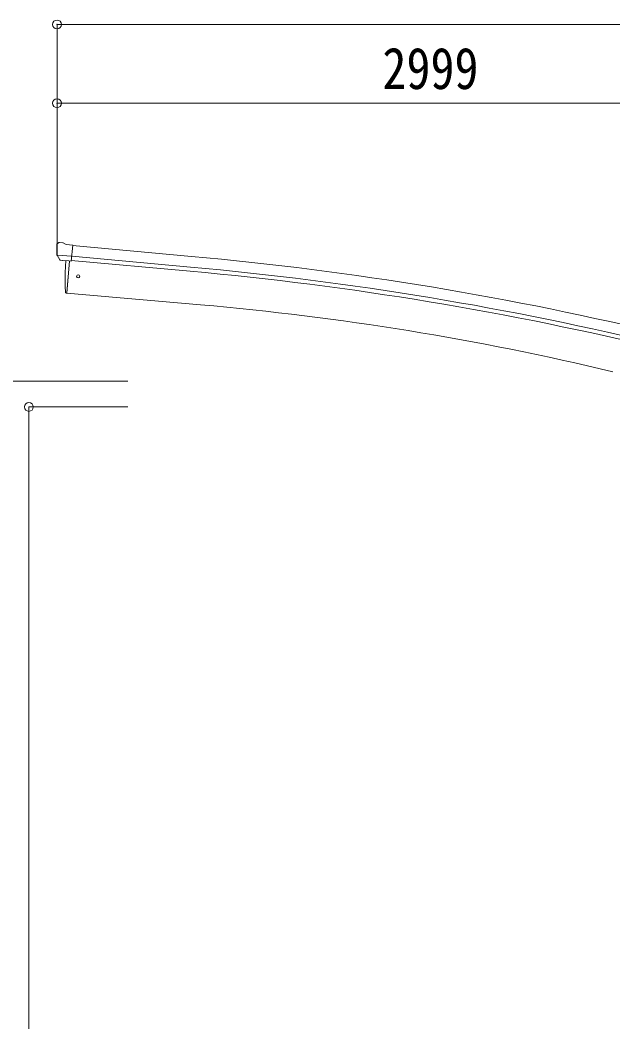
# Model space of a CAD drawing. Units: millimetres at full size. Extents: x -9783 to 9892, y -6828 to 6752.
# Drawn here: x -7486 to -5104, y -4220 to -198 of the extents above; entities that cross this region are included whole.
import ezdxf
from ezdxf.enums import TextEntityAlignment as Align

# ---------------------------------------------------------------- set-up
doc = ezdxf.new("R2010")
doc.units = ezdxf.units.MM
doc.header["$LTSCALE"] = 35
doc.header["$PDMODE"] = 32
doc.header["$PDSIZE"] = 35
for name, color, linetype, lineweight in [('0-1_本体', 4, 'Continuous', 9), ('0-2_部品', 7, 'Continuous', 9), ('0-A_寸法', 6, 'Continuous', 9)]:
    doc.layers.add(name, color=color, linetype=linetype, lineweight=lineweight)
doc.styles.add('ＭＳ ゴシック', font='')
doc.styles.get('ＭＳ ゴシック').set_extended_font_data('MS Gothic')

msp = doc.modelspace()

# ---------------------------------------------------------------- linework, layer by layer
at = {"layer": '0-1_本体'}
for p, q in [((-6797.3, -1146.85), (-7274.63, -1103.8)), ((-7287.08, -1165.79), (-7298.33, -1294.39)), ((-6802.68, -1206.61), (-7279.86, -1163.58)), ((-6801.17, -1189.84), (-7278.34, -1146.8)), ((-7298.33, -1294.39), (-6760.38, -1341.45))]:
    msp.add_line(p, q, dxfattribs=at)
for centre, radius, start, end in [((-7973.35, -14200.88), 13106.9, 76.35206, 84.85206), ((-7973.35, -14200.88), 13063.74, 76.35206, 84.85206), ((-7973.35, -14200.88), 13046.9, 76.35206, 84.85206), ((-7738.99, -12604.1), 11305.08, 76.52357, 85.03409)]:
    msp.add_arc(centre, radius, start, end, dxfattribs=at)
at = {"layer": '0-2_部品'}
for p, q in [((-7337.78, -1098.8), (-7337.9, -1100.14)), ((-7336.72, -1096.76), (-7331.24, -1092.16)), ((-7327.59, -1091.01), (-7313.92, -1092.2)), ((-7300.96, -1099.36), (-7312.68, -1092.59)), ((-7300.96, -1099.36), (-7274.4, -1101.68)), ((-7280.05, -1166.35), (-7274.4, -1101.68)), ((-7337.33, -1141.02), (-7337.05, -1142)), ((-7337.26, -1141.65), (-7278.34, -1146.8)), ((-7337.05, -1142), (-7336.94, -1142.2)), ((-7326.01, -1161.14), (-7336.94, -1142.2)), ((-7323.62, -1162.53), (-7315.92, -1163.21)), ((-7315.66, -1163.32), (-7315.92, -1163.21)), ((-7290.29, -1165.54), (-7315.66, -1163.32)), ((-7302.9, -1186.53), (-7301.4, -1164.57)), ((-7290.02, -1165.47), (-7290.29, -1165.54)), ((-7290.02, -1165.47), (-7280.05, -1166.35)), ((-7304.04, -1213), (-7302.9, -1186.53)), ((-7304.51, -1239.49), (-7304.04, -1213)), ((-7304.31, -1265.98), (-7304.51, -1239.49)), ((-7303.48, -1291.61), (-7304.31, -1265.98))]:
    msp.add_line(p, q, dxfattribs=at)
msp.add_lwpolyline([(-7300.93, -1294.44), (-7298.32, -1294.83), (-7298.08, -1292.06), (-7287.03, -1165.74)], dxfattribs=at)
msp.add_circle((-7252.25, -1227.19), 6.5, dxfattribs=at)
for centre, radius, start, end in [((-7136.27, -1117.78), 202.4, 175, 186.5915), ((-7328.02, -1095.99), 5, 85.00648, 129.99352), ((-7314.18, -1095.19), 3, 60, 85), ((-7300.49, -1291.48), 3, 182.53781, 261.49678)]:
    msp.add_arc(centre, radius, start, end, dxfattribs=at)
for centre, major_axis, ratio, start_param, end_param in [((-7334.79, -1099.06), (-2.71, -1.31), 0.997474, 4.9606201, 5.7465286), ((-7342.11, -1094.76), (15.35, 3.44), 0.101033, 0.3078116, 0.3080427), ((-7323.41, -1159.63), (-1.62, -2.54), 0.997631, 5.8041905, 6.6006116), ((-7323.28, -1159.43), (3.5, 2.17), 0.650902, 4.0958226, 4.1686332), ((-7323.35, -1159.54), (-1.62, -2.54), 0.997631, 0.3902369, 0.4789948)]:
    msp.add_ellipse(centre, major_axis=major_axis, ratio=ratio, start_param=start_param, end_param=end_param, dxfattribs=at)
at = {"layer": '0-A_寸法'}
for p, q in [((-7337.3, -215.85), (-7337.3, -532.47)), ((-7337.3, -215.85), (-1323.3, -215.85)), ((-7337.3, -532.47), (-7337.3, -1144.7)), ((-7337.3, -532.47), (-4338.3, -532.47)), ((-7997.88, -1648.47), (-7052.79, -1648.47)), ((-7449.91, -4251.47), (-7449.91, -1751.47)), ((-7449.91, -1751.47), (-7052.79, -1751.47))]:
    msp.add_line(p, q, dxfattribs=at)
for p in [(-7337.3, -215.85), (-7337.3, -532.47), (-7449.91, -1751.47)]:
    msp.add_point(p, dxfattribs=at)

# ---------------------------------------------------------------- texts
at = {"layer": '0-A_寸法', "color": 7, "style": 'ＭＳ ゴシック', "width": 0.85}
msp.add_text('2999', height=166.8, dxfattribs=at).set_placement((-6030.3, -525.47), align=Align.BOTTOM_LEFT)

doc.saveas('drawing.dxf')
